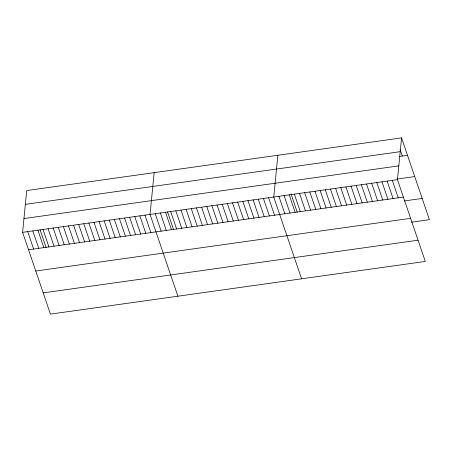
<?xml version="1.0" encoding="UTF-8"?>
<svg xmlns="http://www.w3.org/2000/svg" width="452" height="452" viewBox="0 0 452 452"><rect width="100%" height="100%" fill="white"/><g stroke="black" fill="none" stroke-linecap="round" stroke-linejoin="round"><path stroke-width="0.68" d="M401.562 137.883L397.449 179.653L425.287 261.431L50.438 314.117L22.6 232.339L26.713 190.569L401.562 137.883L429.4 219.661L411.36 222.198M154.16 172.658L150.047 214.423L177.89 296.201M277.861 155.273L273.748 197.038L301.586 278.816M25.357 204.355L400.201 151.669M399.127 156.516L407.501 155.335M23.956 218.553L398.805 165.867M397.331 179.009L414.727 176.562M22.6 232.339L397.449 179.653M28.544 249.786L403.387 197.106M404.133 200.97L422.174 198.434M35.77 271.014L410.614 218.333M43.211 292.885L418.06 240.204M400.144 149.595L402.348 156.059M392.296 180.376L398.235 197.829M387.138 181.099L393.082 198.552M381.985 181.828L387.929 199.275M376.832 182.552L382.771 200.004M371.68 183.275L377.618 200.728M366.521 183.998L372.465 201.451M361.368 184.721L367.312 202.174M356.216 185.45L362.154 202.897M351.063 186.173L357.001 203.626M345.904 186.896L351.848 204.349M340.751 187.62L346.695 205.072M335.599 188.343L341.537 205.796M330.446 189.072L336.384 206.519M325.287 189.795L331.231 207.248M320.135 190.518L326.078 207.971M314.982 191.241L320.92 208.694M309.829 191.97L315.767 209.417M304.671 192.693L310.614 210.146M299.518 193.416L305.462 210.869M294.365 194.14L300.309 211.592M291.026 193.953L297.235 212.174M289.212 194.863L295.15 212.316M284.059 195.592L289.998 213.039M278.901 196.315L284.845 213.768M268.595 197.761L274.533 215.214M263.443 198.484L269.381 215.937M258.284 199.213L264.228 216.661M253.131 199.937L259.075 217.389M247.978 200.66L253.917 218.113M242.826 201.383L248.764 218.836M237.667 202.112L243.611 219.559M232.514 202.835L238.458 220.288M227.362 203.558L233.3 221.011M222.209 204.281L228.147 221.734M217.05 205.005L222.994 222.457M211.898 205.733L217.841 223.181M206.745 206.457L212.683 223.909M201.592 207.18L207.53 224.633M196.434 207.903L202.377 225.356M191.281 208.626L197.225 226.079M186.128 209.355L192.066 226.802M180.975 210.078L186.913 227.531M175.817 210.802L181.76 228.254M170.664 211.525L176.608 228.978M167.534 211.943L173.534 229.559M165.511 212.254L171.449 229.701M160.358 212.977L166.296 230.43M155.2 213.7L161.144 231.153M144.951 215.141L150.889 232.594M139.854 215.858L145.793 233.311M134.752 216.576L140.696 234.023M129.656 217.288L135.6 234.741M124.56 218.005L130.498 235.458M119.464 218.723L125.402 236.176M114.362 219.44L120.305 236.893M109.265 220.158L115.203 237.605M104.169 220.875L110.107 238.323M99.067 221.587L105.011 239.04M93.971 222.305L99.915 239.758M88.874 223.022L94.813 240.475M83.773 223.74L89.716 241.193M78.676 224.458L84.62 241.905M73.58 225.169L79.518 242.622M68.484 225.887L74.422 243.34M63.382 226.605L69.325 244.057M58.285 227.322L64.229 244.775M53.189 228.04L59.127 245.487M48.087 228.752L54.031 246.204M42.991 229.469L48.935 246.922M40.087 229.859L46.087 247.476M37.895 230.187L43.833 247.639M32.798 230.904L38.736 248.357M27.696 231.622L33.64 249.075"/></g></svg>
